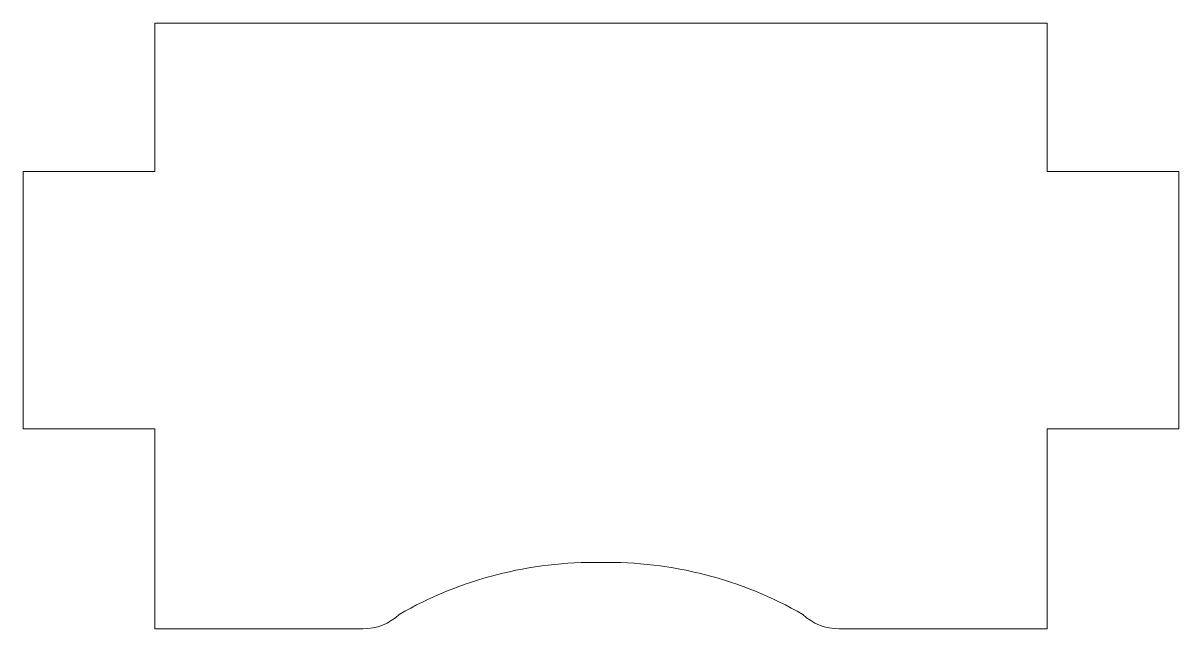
# Model space of a CAD drawing. Header units: inches. Extents: x -1.1 to 1.1, y -0.63 to 0.53.
import ezdxf

# ---------------------------------------------------------------- set-up
doc = ezdxf.new("R2010")
doc.units = ezdxf.units.IN
doc.header["$MEASUREMENT"] = 0

msp = doc.modelspace()

# ---------------------------------------------------------------- linework, layer by layer
at = {"color": 7, "linetype": 'Continuous', "lineweight": 15}
for p, q in [((-0.847, 0.525), (-0.847, 0.243)), ((0.847, 0.525), (-0.847, 0.525)), ((0.847, 0.243), (0.847, 0.525)), ((-1.097, 0.243), (-1.097, -0.245)), ((-0.847, 0.243), (-1.097, 0.243)), ((1.097, 0.243), (0.847, 0.243)), ((1.097, -0.245), (1.097, 0.243)), ((-1.097, -0.245), (-0.847, -0.245)), ((-0.847, -0.245), (-0.847, -0.625)), ((0.847, -0.245), (1.097, -0.245)), ((0.847, -0.625), (0.847, -0.245)), ((-0.847, -0.625), (-0.4519, -0.625)), ((0.4519, -0.625), (0.847, -0.625))]:
    msp.add_line(p, q, dxfattribs=at)
for centre, radius, start, end in [((-0.0129, -1.2412), 0.7425, 89.0069, 119.9054), ((0.0129, -1.2412), 0.7425, 60.0946, 90.9931), ((-0.4519, -0.525), 0.1, 270, 313.5201), ((0.4519, -0.525), 0.1, 226.4799, 270)]:
    msp.add_arc(centre, radius, start, end, dxfattribs=at)

doc.saveas('drawing.dxf')
